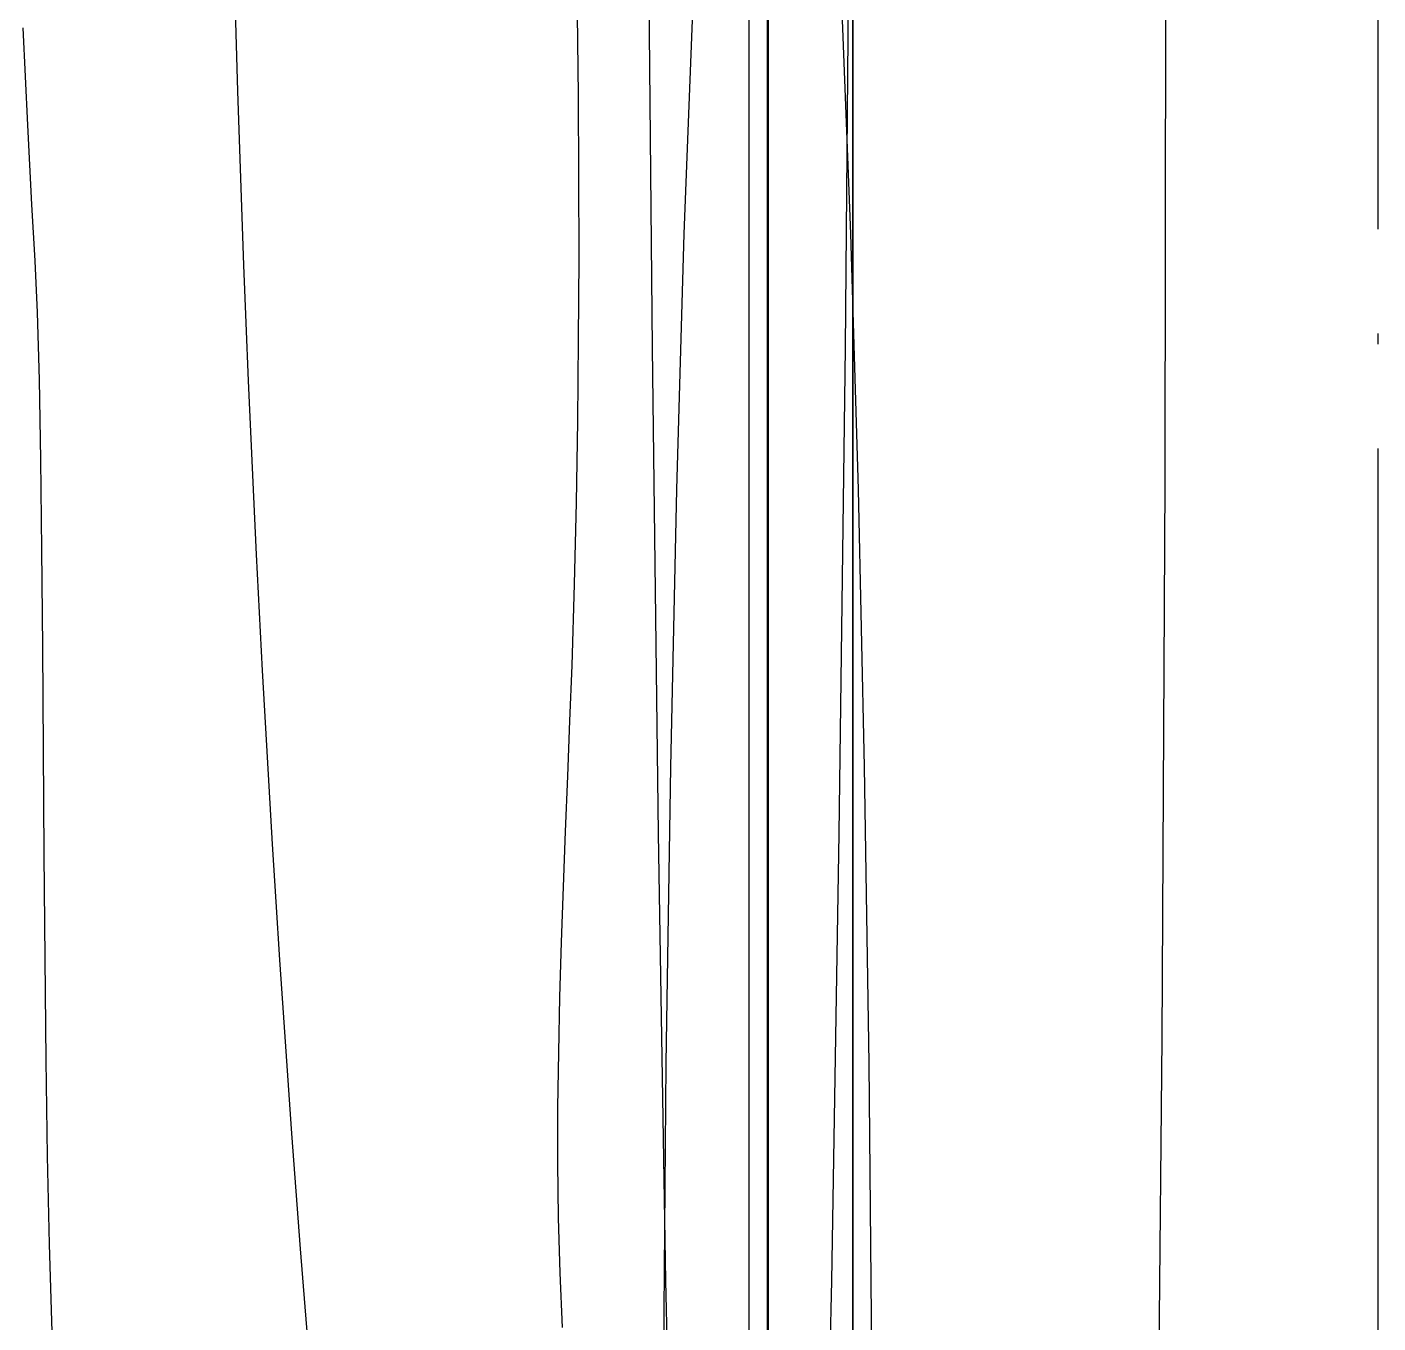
# Model space of a CAD drawing. Extents: x 11992 to 29481, y -6727 to 6811.
# Drawn here: x 21739.3 to 21997.7, y 1434.7 to 1682.6 of the extents above; entities that cross this region are included whole.
import ezdxf

# ---------------------------------------------------------------- set-up
doc = ezdxf.new("R2010")
doc.units = 0
doc.header["$MEASUREMENT"] = 0
doc.linetypes.add('DOTE', pattern=[2.42, 2, -0.2, 0.02, -0.2])
doc.layers.get('0').update_dxf_attribs({"color": 8, "linetype": 'CONTINUOUS'})
doc.layers.add('zoylight 4标注', color=9, linetype='CONTINUOUS')
doc.layers.add('zoylight 5回路', color=4, linetype='CONTINUOUS')

msp = doc.modelspace()

# ---------------------------------------------------------------- linework, layer by layer
for p, q in [((21877.37, 2739.53, -2340.43), (21877.37, 1129.56, -2340.43)), ((21897.26, 2739.53, -2340.43), (21897.26, 1129.56, -2340.43)), ((21897.26, 1129.56, -2110.34), (21897.26, 2739.53, -2110.34)), ((21880.91, 1822.02, -2368.6), (21880.91, 902.03, -2368.6)), ((21880.91, 1822.02, -1988.6), (21880.91, 902.03, -1988.6)), ((21881.09, 1822.02, -2368.6), (21881.09, 902.03, -2368.6)), ((21881.09, 1822.02, -1988.6), (21881.09, 902.03, -1988.6)), ((21881.1, 1821.61, -1878.87), (21881.1, 893.99, -1878.87)), ((21881.1, 1821.61, -2368.6), (21881.1, 901.07, -2368.6)), ((21881.1, 1821.61, -2118.6), (21881.1, 901.07, -2118.6)), ((21881.1, 901.07, -1638.61), (21881.1, 1821.61, -1638.61)), ((21881.1, 1821.61, -1897.87), (21881.1, 901.07, -1897.87)), ((21957.04, 1595.47, -1940.43), (21957.18, 1721.66, -1940.43)), ((21858.94, 1621.26, -2340.43), (21858.08, 1720.59, -2340.43)), ((21896.65, 1720.59, -2340.43), (21895.8, 1621.26, -2340.43)), ((21897.26, 1621.27, -2087.86), (21897.26, 1720.6, -2086.82)), ((21897.26, 1720.6, -2133.86), (21897.26, 1621.27, -2132.82)), ((21881.1, 1696.53, -2078.72), (21881.1, 1629.13, -2078.69)), ((21881.1, 1689.04, -2035.53), (21881.1, 1655.12, -2034.1)), ((21881.1, 1689.04, -2076.24), (21881.1, 1622.15, -2076.18)), ((21881.1, 1687.71, -2117.66), (21881.1, 1619.27, -2117.84)), ((21897.26, 1668.49, -2040.55), (21897.26, 1689.71, -2040.32)), ((21897.26, 1657, -2084.24), (21897.26, 1687.81, -2084.47)), ((21844.79, 1669.5, -2340.43), (21844.6, 1685.05, -2340.43)), ((21865.04, 1643.08, -2368.6), (21866.73, 1687.26, -2368.6)), ((21865.04, 1643.08, -1988.6), (21866.73, 1687.26, -1988.6)), ((21895.14, 1687.26, -2368.6), (21896.85, 1643.08, -2368.6)), ((21895.14, 1687.26, -1988.6), (21896.85, 1643.08, -1988.6)), ((21739.46, 1663.85, -1637.12), (21738.57, 1682.46, -1637.63)), ((21881.1, 1681.82, -1990.79), (21881.1, 1683.26, -1990.94)), ((21881.1, 1681.82, -1739.3), (21881.1, 1683.26, -1739.15)), ((21897.26, 1662.68, -2043.09), (21897.26, 1684.66, -2042.84)), ((21897.26, 1649.89, -1995.69), (21897.26, 1682.8, -1995.62)), ((21881.1, 1666.89, -1740.32), (21881.1, 1681.82, -1739.3)), ((21881.1, 1666.89, -1989.77), (21881.1, 1681.82, -1990.79)), ((21881.1, 1586.1, -2368.59), (21881.1, 1676.1, -2368.59)), ((21881.1, 1676.1, -2368.59), (21881.1, 1676.1, -2418.97)), ((21881.1, 1676.1, -2418.97), (21881.1, 1676.07, -2419.8)), ((21881.1, 1676.07, -2419.8), (21881.1, 1676.01, -2420.63)), ((21881.1, 1676.01, -2420.63), (21881.1, 1675.91, -2421.46)), ((21881.1, 1675.91, -2421.46), (21881.1, 1675.79, -2422.28)), ((21881.1, 1675.79, -2422.28), (21881.1, 1675.64, -2423.1)), ((21881.1, 1675.64, -2423.1), (21881.1, 1675.47, -2423.91)), ((21881.1, 1675.47, -2423.91), (21881.1, 1675.26, -2424.72)), ((21881.1, 1675.26, -2424.72), (21881.1, 1675.03, -2425.52)), ((21881.1, 1675.03, -2425.52), (21881.1, 1674.77, -2426.31)), ((21881.1, 1674.77, -2426.31), (21881.1, 1674.49, -2427.1)), ((21881.1, 1674.49, -2427.1), (21881.1, 1674.17, -2427.87)), ((21881.1, 1674.17, -2427.87), (21881.1, 1673.83, -2428.63)), ((21881.1, 1673.83, -2428.63), (21881.1, 1673.47, -2429.38)), ((21881.1, 1673.47, -2429.38), (21881.1, 1673.08, -2430.11)), ((21881.1, 1673.08, -2430.11), (21881.1, 1672.66, -2430.83)), ((21881.1, 1672.66, -2430.83), (21881.1, 1672.22, -2431.54)), ((21881.1, 1672.22, -2431.54), (21881.1, 1671.75, -2432.23)), ((21844.9, 1653.94, -2340.43), (21844.79, 1669.5, -2340.43)), ((21881.1, 1671.75, -2432.23), (21881.1, 1671.26, -2432.91)), ((21881.1, 1671.26, -2432.91), (21881.1, 1670.75, -2433.56)), ((21881.1, 1670.75, -2433.56), (21881.1, 1670.22, -2434.2)), ((21881.1, 1670.22, -2434.2), (21881.1, 1669.66, -2434.82)), ((21881.1, 1669.66, -2434.82), (21881.1, 1669.09, -2435.43)), ((21881.1, 1669.09, -2435.43), (21881.1, 1668.49, -2436.01)), ((21881.1, 1668.49, -2436.01), (21881.1, 1667.87, -2436.57)), ((21881.1, 1667.87, -2436.57), (21881.1, 1667.24, -2437.1)), ((21881.1, 1667.24, -2437.1), (21881.1, 1666.58, -2437.62)), ((21897.26, 1640.3, -2040.77), (21897.26, 1668.49, -2040.55)), ((21881.1, 1652.52, -1741.2), (21881.1, 1666.89, -1740.32)), ((21881.1, 1652.52, -1988.89), (21881.1, 1666.89, -1989.77)), ((21881.1, 1666.58, -2437.62), (21881.1, 1665.91, -2438.11)), ((21881.1, 1665.91, -2438.11), (21881.1, 1665.22, -2438.58)), ((21881.1, 1665.22, -2438.58), (21881.1, 1596.98, -2438.58)), ((21740.25, 1648.69, -1636.66), (21739.46, 1663.85, -1637.12)), ((21897.26, 1633.73, -2043.32), (21897.26, 1662.68, -2043.09)), ((21897.26, 1617.85, -2084.01), (21897.26, 1657, -2084.24)), ((21881.1, 1655.12, -2034.1), (21881.1, 1621.64, -2032.96)), ((21844.92, 1638.37, -2340.43), (21844.9, 1653.94, -2340.43)), ((21881.1, 1638.47, -1741.93), (21881.1, 1652.52, -1741.2)), ((21881.1, 1638.47, -1988.17), (21881.1, 1652.52, -1988.89)), ((21897.26, 1613.74, -1995.76), (21897.26, 1649.89, -1995.69)), ((21740.88, 1637.9, -1636.3), (21740.25, 1648.69, -1636.66)), ((21863.61, 1594.15, -2368.6), (21865.04, 1643.08, -2368.6)), ((21863.61, 1594.15, -1988.6), (21865.04, 1643.08, -1988.6)), ((21896.85, 1643.08, -2368.6), (21898.3, 1594.16, -2368.6)), ((21896.85, 1643.08, -1988.6), (21898.3, 1594.16, -1988.6)), ((21881.1, 1624.48, -1742.47), (21881.1, 1638.47, -1741.93)), ((21881.1, 1624.48, -1987.62), (21881.1, 1638.47, -1988.17)), ((21897.26, 1603.73, -2040.96), (21897.26, 1640.3, -2040.77)), ((21741.35, 1627.99, -1636.03), (21740.88, 1637.9, -1636.3)), ((21844.84, 1622.79, -2340.43), (21844.92, 1638.37, -2340.43)), ((21897.26, 1596.4, -2043.52), (21897.26, 1633.73, -2043.32)), ((21881.1, 1629.13, -2078.69), (21881.1, 1572.06, -2078.62)), ((21741.7, 1615.14, -1635.82), (21741.35, 1627.99, -1636.03)), ((21881.1, 1610.29, -1742.81), (21881.1, 1624.48, -1742.47)), ((21881.1, 1610.29, -1987.28), (21881.1, 1624.48, -1987.62)), ((21844.68, 1607.21, -2340.43), (21844.84, 1622.79, -2340.43)), ((21860.1, 1528.31, -2340.43), (21858.94, 1621.26, -2340.43)), ((21881.1, 1622.15, -2076.18), (21881.1, 1565.59, -2076.08)), ((21881.1, 1621.64, -2032.96), (21881.1, 1588.82, -2032.1)), ((21895.8, 1621.26, -2340.43), (21894.64, 1528.31, -2340.43)), ((21897.26, 1528.31, -2089.28), (21897.26, 1621.27, -2087.86)), ((21897.26, 1621.27, -2132.82), (21897.26, 1528.31, -2131.4)), ((21881.1, 1619.27, -2117.84), (21881.1, 1561.11, -2118.04)), ((21897.26, 1568.98, -2083.79), (21897.26, 1617.85, -2084.01)), ((21741.97, 1599.86, -1635.67), (21741.7, 1615.14, -1635.82)), ((21897.26, 1574.67, -1995.86), (21897.26, 1613.74, -1995.76)), ((21881.1, 1595.65, -1742.93), (21881.1, 1610.29, -1742.81)), ((21881.1, 1595.65, -1987.16), (21881.1, 1610.29, -1987.28)), ((21844.41, 1591.62, -2340.43), (21844.68, 1607.21, -2340.43)), ((21897.26, 1557.4, -2041.14), (21897.26, 1603.73, -2040.96)), ((21742.17, 1582.64, -1635.55), (21741.97, 1599.86, -1635.67)), ((21881.1, 1598.9, -1759.8), (21881.1, 1589.34, -1759.37)), ((21881.1, 1598.9, -1970.29), (21881.1, 1589.34, -1970.73)), ((21881.1, 1596.98, -2438.58), (21881.1, 1596.29, -2438.11)), ((21881.1, 1596.29, -2438.11), (21881.1, 1595.62, -2437.62)), ((21881.1, 1580.32, -1742.8), (21881.1, 1595.65, -1742.93)), ((21881.1, 1580.32, -1987.29), (21881.1, 1595.65, -1987.16)), ((21881.1, 1595.62, -2437.62), (21881.1, 1594.97, -2437.1)), ((21881.1, 1594.97, -2437.1), (21881.1, 1594.33, -2436.57)), ((21897.26, 1549.31, -2043.69), (21897.26, 1596.4, -2043.52)), ((21956.49, 1489.14, -1940.43), (21957.04, 1595.47, -1940.43)), ((21862.45, 1541.04, -2368.6), (21863.61, 1594.15, -2368.6)), ((21862.45, 1541.04, -1988.6), (21863.61, 1594.15, -1988.6)), ((21881.1, 1594.33, -2436.57), (21881.1, 1593.72, -2436.01)), ((21881.1, 1593.72, -2436.01), (21881.1, 1593.12, -2435.43)), ((21881.1, 1593.12, -2435.43), (21881.1, 1592.54, -2434.82)), ((21881.1, 1592.54, -2434.82), (21881.1, 1591.99, -2434.2)), ((21881.1, 1591.99, -2434.2), (21881.1, 1591.45, -2433.56)), ((21898.3, 1594.16, -2368.6), (21899.48, 1541.05, -2368.6)), ((21898.3, 1594.16, -1988.6), (21899.48, 1541.05, -1988.6)), ((21844.04, 1576.03, -2340.43), (21844.41, 1591.62, -2340.43)), ((21881.1, 1591.45, -2433.56), (21881.1, 1590.94, -2432.91)), ((21881.1, 1590.94, -2432.91), (21881.1, 1590.45, -2432.23)), ((21881.1, 1590.45, -2432.23), (21881.1, 1589.99, -2431.54)), ((21881.1, 1589.99, -2431.54), (21881.1, 1589.55, -2430.83)), ((21881.1, 1589.55, -2430.83), (21881.1, 1589.13, -2430.11)), ((21881.1, 1589.34, -1759.37), (21881.1, 1581.11, -1758.16)), ((21881.1, 1589.34, -1970.73), (21881.1, 1581.11, -1971.93)), ((21881.1, 1589.13, -2430.11), (21881.1, 1588.74, -2429.38)), ((21881.1, 1588.82, -2032.1), (21881.1, 1556.86, -2031.46)), ((21881.1, 1588.74, -2429.38), (21881.1, 1588.37, -2428.63)), ((21881.1, 1588.37, -2428.63), (21881.1, 1588.03, -2427.87)), ((21881.1, 1588.03, -2427.87), (21881.1, 1587.72, -2427.1)), ((21881.1, 1587.72, -2427.1), (21881.1, 1587.43, -2426.31)), ((21881.1, 1587.43, -2426.31), (21881.1, 1587.17, -2425.52)), ((21881.1, 1587.17, -2425.52), (21881.1, 1586.94, -2424.72)), ((21881.1, 1586.94, -2424.72), (21881.1, 1586.74, -2423.91)), ((21881.1, 1586.74, -2423.91), (21881.1, 1586.56, -2423.1)), ((21881.1, 1586.56, -2423.1), (21881.1, 1586.41, -2422.28)), ((21881.1, 1586.41, -2422.28), (21881.1, 1586.29, -2421.46)), ((21881.1, 1586.29, -2421.46), (21881.1, 1586.2, -2420.63)), ((21881.1, 1586.2, -2420.63), (21881.1, 1586.14, -2419.8)), ((21881.1, 1586.14, -2419.8), (21881.1, 1586.1, -2418.97)), ((21881.1, 1586.1, -2418.97), (21881.1, 1586.1, -2368.59)), ((21742.33, 1563.98, -1635.46), (21742.17, 1582.64, -1635.55)), ((21881.1, 1581.11, -1758.16), (21881.1, 1573.8, -1756.35)), ((21881.1, 1581.11, -1971.93), (21881.1, 1573.8, -1973.74)), ((21881.1, 1564.02, -1742.41), (21881.1, 1580.32, -1742.8)), ((21881.1, 1564.02, -1987.69), (21881.1, 1580.32, -1987.29)), ((21843.57, 1560.43, -2340.43), (21844.04, 1576.03, -2340.43)), ((21897.26, 1533.01, -1996.05), (21897.26, 1574.67, -1995.86)), ((21881.1, 1573.8, -1756.35), (21881.1, 1567.03, -1754.07)), ((21881.1, 1573.8, -1973.74), (21881.1, 1567.03, -1976.02)), ((21881.1, 1572.06, -2078.62), (21881.1, 1524.38, -2078.51)), ((21897.26, 1509.01, -2083.58), (21897.26, 1568.98, -2083.79)), ((21881.1, 1567.03, -1754.07), (21881.1, 1560.39, -1751.49)), ((21881.1, 1567.03, -1976.02), (21881.1, 1560.39, -1978.61)), ((21742.47, 1544.39, -1635.38), (21742.33, 1563.98, -1635.46)), ((21881.1, 1565.59, -2076.08), (21881.1, 1518.43, -2075.96)), ((21881.1, 1546.51, -1741.72), (21881.1, 1564.02, -1742.41)), ((21881.1, 1546.51, -1988.37), (21881.1, 1564.02, -1987.69)), ((21881.1, 1561.11, -2118.04), (21881.1, 1512.31, -2118.24)), ((21843.18, 1549.86, -2340.43), (21843.57, 1560.43, -2340.43)), ((21881.1, 1560.39, -1751.49), (21881.1, 1553.49, -1748.75)), ((21881.1, 1560.39, -1978.61), (21881.1, 1553.49, -1981.34)), ((21881.1, 1556.86, -2031.46), (21881.1, 1526, -2031.01)), ((21897.26, 1499.91, -2041.29), (21897.26, 1557.4, -2041.14)), ((21881.1, 1553.49, -1748.75), (21881.1, 1545.92, -1746.01)), ((21881.1, 1553.49, -1981.34), (21881.1, 1545.92, -1984.08)), ((21842.76, 1539.28, -2340.43), (21843.18, 1549.86, -2340.43)), ((21897.26, 1491.05, -2043.84), (21897.26, 1549.31, -2043.69)), ((21881.1, 1527.54, -1740.72), (21881.1, 1546.51, -1741.72)), ((21881.1, 1527.54, -1989.37), (21881.1, 1546.51, -1988.37)), ((21881.1, 1545.92, -1746.01), (21881.1, 1537.29, -1743.43)), ((21881.1, 1545.92, -1984.08), (21881.1, 1537.29, -1986.66)), ((21742.6, 1524.35, -1635.3), (21742.47, 1544.39, -1635.38)), ((21861.6, 1484.28, -2368.6), (21862.45, 1541.04, -2368.6)), ((21861.6, 1484.28, -1988.6), (21862.45, 1541.04, -1988.6)), ((21899.48, 1541.05, -2368.6), (21900.35, 1484.29, -2368.6)), ((21899.48, 1541.05, -1988.6), (21900.35, 1484.29, -1988.6)), ((21842.34, 1528.7, -2340.43), (21842.76, 1539.28, -2340.43)), ((21881.1, 1537.29, -1743.43), (21881.1, 1527.19, -1741.15)), ((21881.1, 1537.29, -1986.66), (21881.1, 1527.19, -1988.94)), ((21897.26, 1489.06, -1996.34), (21897.26, 1533.01, -1996.05)), ((21841.94, 1518.13, -2340.43), (21842.34, 1528.7, -2340.43)), ((21861.54, 1442.7, -2340.43), (21860.1, 1528.31, -2340.43)), ((21881.1, 1506.84, -1739.39), (21881.1, 1527.54, -1740.72)), ((21881.1, 1506.84, -1990.71), (21881.1, 1527.54, -1989.37)), ((21894.64, 1528.31, -2340.43), (21893.2, 1442.7, -2340.43)), ((21897.26, 1442.7, -2091.03), (21897.26, 1528.31, -2089.28)), ((21897.26, 1528.31, -2131.4), (21897.26, 1442.7, -2129.65)), ((21881.1, 1527.19, -1741.15), (21881.1, 1515.24, -1739.34)), ((21881.1, 1527.19, -1988.94), (21881.1, 1515.24, -1990.76)), ((21881.1, 1526, -2031.01), (21881.1, 1496.43, -2030.71)), ((21742.76, 1504.37, -1635.21), (21742.6, 1524.35, -1635.3)), ((21881.1, 1524.38, -2078.51), (21881.1, 1485.16, -2078.36)), ((21841.56, 1507.55, -2340.43), (21841.94, 1518.13, -2340.43)), ((21881.1, 1518.43, -2075.96), (21881.1, 1479.72, -2075.81)), ((21881.1, 1515.24, -1739.34), (21881.1, 1501.03, -1738.13)), ((21881.1, 1515.24, -1990.76), (21881.1, 1501.03, -1991.96)), ((21881.1, 1512.31, -2118.24), (21881.1, 1471.93, -2118.46)), ((21841.25, 1496.98, -2340.43), (21841.56, 1507.55, -2340.43)), ((21881.1, 1484.17, -1737.7), (21881.1, 1506.84, -1739.39)), ((21881.1, 1484.17, -1992.39), (21881.1, 1506.84, -1990.71)), ((21897.26, 1436.53, -2083.37), (21897.26, 1509.01, -2083.58)), ((21742.97, 1484.95, -1635.09), (21742.76, 1504.37, -1635.21)), ((21881.1, 1501.03, -1738.13), (21881.1, 1484.17, -1737.7)), ((21881.1, 1501.03, -1991.96), (21881.1, 1484.17, -1992.39)), ((21897.26, 1429.87, -2041.42), (21897.26, 1499.91, -2041.29)), ((21841.02, 1486.42, -2340.43), (21841.25, 1496.98, -2340.43)), ((21881.1, 1496.43, -2030.71), (21881.1, 1468.39, -2030.53)), ((21897.26, 1420.25, -2043.95), (21897.26, 1491.05, -2043.84)), ((21897.26, 1443.17, -1996.79), (21897.26, 1489.06, -1996.34)), ((21955.61, 1400.84, -1940.43), (21956.49, 1489.14, -1940.43)), ((21840.88, 1475.87, -2340.43), (21841.02, 1486.42, -2340.43)), ((21743.24, 1466.58, -1634.93), (21742.97, 1484.95, -1635.09)), ((21861.08, 1424.42, -2368.6), (21861.6, 1484.28, -2368.6)), ((21861.08, 1424.42, -1988.6), (21861.6, 1484.28, -1988.6)), ((21881.1, 1485.16, -2078.36), (21881.1, 1453.45, -2078.19)), ((21881.1, 1471.75, -1738.17), (21881.1, 1484.17, -1737.7)), ((21881.1, 1471.75, -1991.92), (21881.1, 1484.17, -1992.39)), ((21900.35, 1484.29, -2368.6), (21900.9, 1424.43, -2368.6)), ((21900.35, 1484.29, -1988.6), (21900.9, 1424.43, -1988.6)), ((21881.1, 1479.72, -2075.81), (21881.1, 1448.52, -2075.63)), ((21840.87, 1465.32, -2340.43), (21840.88, 1475.87, -2340.43)), ((21881.1, 1471.93, -2118.46), (21881.1, 1439.03, -2118.68)), ((21881.1, 1459.3, -1738.58), (21881.1, 1471.75, -1738.17)), ((21881.1, 1459.3, -1991.51), (21881.1, 1471.75, -1991.92)), ((21881.1, 1468.39, -2030.53), (21881.1, 1442.07, -2030.43)), ((21743.6, 1449.76, -1634.73), (21743.24, 1466.58, -1634.93)), ((21841, 1454.79, -2340.43), (21840.87, 1465.32, -2340.43)), ((21881.1, 1446.83, -1738.92), (21881.1, 1459.3, -1738.58)), ((21881.1, 1446.83, -1991.18), (21881.1, 1459.3, -1991.51)), ((21841.3, 1444.27, -2340.43), (21841, 1454.79, -2340.43)), ((21881.1, 1453.45, -2078.19), (21881.1, 1428.32, -2077.98)), ((21744.07, 1434.99, -1634.45), (21743.6, 1449.76, -1634.73)), ((21881.1, 1448.52, -2075.63), (21881.1, 1423.91, -2075.44)), ((21881.1, 1434.34, -1739.18), (21881.1, 1446.83, -1738.92)), ((21881.1, 1434.34, -1990.91), (21881.1, 1446.83, -1991.18)), ((21841.78, 1433.77, -2340.43), (21841.3, 1444.27, -2340.43)), ((21863.23, 1365.39, -2340.43), (21861.54, 1442.7, -2340.43)), ((21881.1, 1442.07, -2030.43), (21881.1, 1417.71, -2030.36)), ((21893.2, 1442.7, -2340.43), (21891.51, 1365.38, -2340.43)), ((21897.26, 1395.64, -1997.43), (21897.26, 1443.17, -1996.79)), ((21897.26, 1365.39, -2093.09), (21897.26, 1442.7, -2091.03)), ((21897.26, 1442.7, -2129.65), (21897.26, 1365.39, -2127.59)), ((21881.1, 1439.03, -2118.68), (21881.1, 1412.68, -2118.91)), ((21744.5, 1420.32, -1634.2), (21744.07, 1434.99, -1634.45)), ((21897.26, 1350.16, -2083.17), (21897.26, 1436.53, -2083.37))]:
    msp.add_line(p, q)
at = {"layer": 'zoylight 4标注', "color": 9, "linetype": 'DOTE', "ltscale": 100}
msp.add_line((21997.75, 3537.97, 2437.44), (21997.75, -431.75, 2437.44), dxfattribs=at)
at = {"layer": 'zoylight 5回路', "linetype": 'Continuous'}
msp.add_arc((26555.73, 1817.7), 4778.4, 162.95791, 197.11973, dxfattribs=at)

doc.saveas('drawing.dxf')
